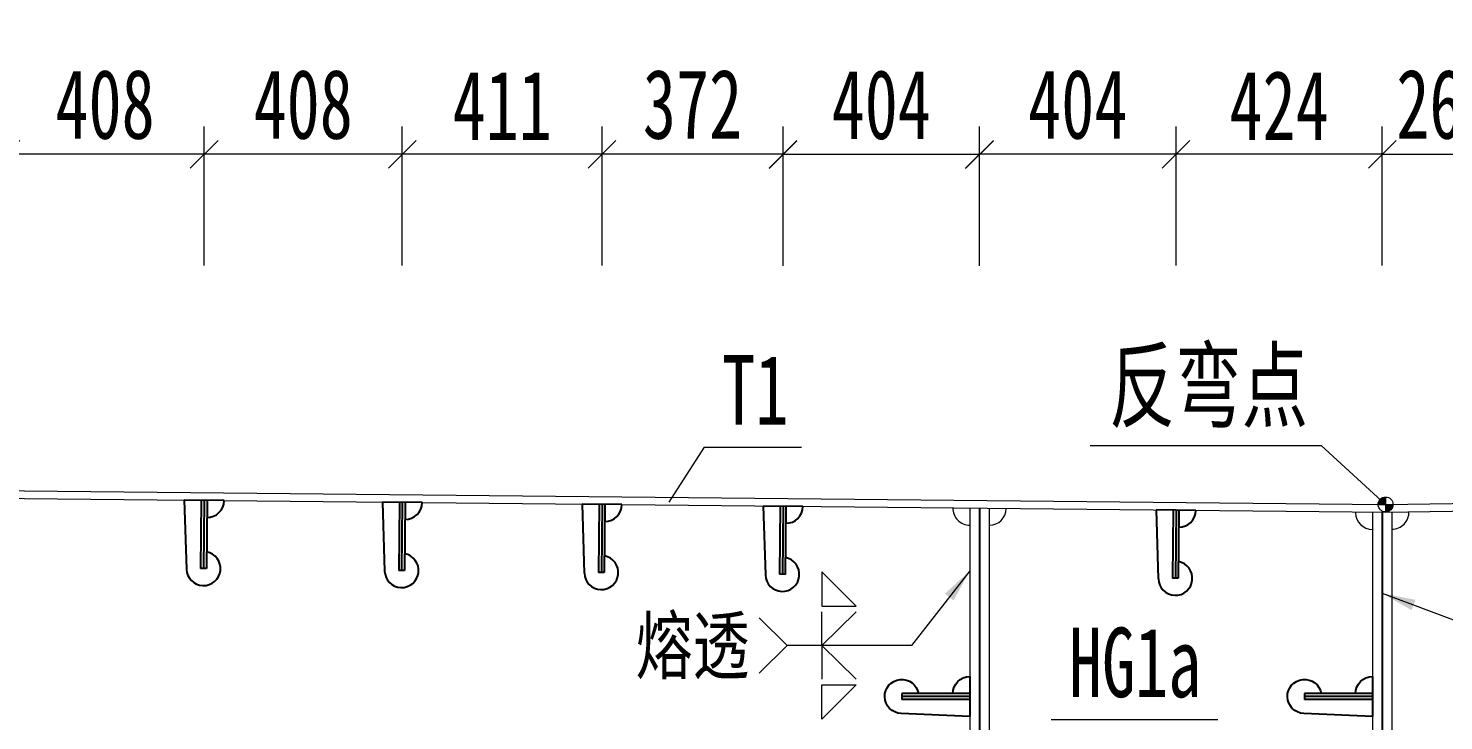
# Model space of a CAD drawing. Header units: millimetres. Extents: x -89049 to 410567, y -307459 to -100425.
# Drawn here: x 133801 to 136712, y -116683 to -115260 of the extents above; entities that cross this region are included whole.
import ezdxf
from ezdxf.enums import TextEntityAlignment as Align

# ---------------------------------------------------------------- set-up
doc = ezdxf.new("R2010")
doc.units = ezdxf.units.MM
doc.layers.get('Defpoints').update_dxf_attribs({"color": 8})
for name, color, linetype, lineweight in [('Dim', 4, 'Continuous', 15), ('文字', 7, 'Continuous', 15), ('细实线', 4, 'Continuous', 15), ('钢板粗线', 1, 'Continuous', 25), ('钢板细线', 6, 'Continuous', 15)]:
    doc.layers.add(name, color=color, linetype=linetype, lineweight=lineweight)
doc.layers.add('Text', color=4, linetype='Continuous')
doc.styles.add('111', font='', dxfattribs={"width": 0.7})
doc.styles.add('BM_Dim', font='', dxfattribs={"width": 0.85})
doc.styles.add('SMEDI', font='', dxfattribs={"width": 0.75})
doc.styles.get("Standard").update_dxf_attribs({"font": ''})
doc.styles.get('111').set_extended_font_data('仿宋_GB2312')
doc.styles.get('BM_Dim').set_extended_font_data('仿宋_GB2312')
doc.styles.get('SMEDI').set_extended_font_data('仿宋_GB2312')
doc.styles.get('Standard').set_extended_font_data('仿宋_GB2312')
doc.dimstyles.new('200', dxfattribs={"dimscale": 0, "dimtxt": 2.5, "dimasz": 1, "dimexe": 1, "dimexo": 1, "dimgap": 0.6, "dimtad": 1, "dimdec": 0, "dimdsep": 46, "dimtxsty": '111', "dimblk": 'OBLIQUE', "dimcen": 0, "dimclrd": 4, "dimclre": 4, "dimclrt": 4, "dimadec": 1, "dimazin": 2, "dimtfac": 1, "dimtdec": 0, "dimtix": 1, "dimtmove": 2, "dimatfit": 3, "dimfxl": 4, "dimfxlon": 1, "dimtolj": 1, "dimlwd": -1, "dimlwe": -1, "dimarcsym": 0})
doc.dimstyles.new('MSteel_1.0_1.0', dxfattribs={"dimtxt": 3, "dimasz": 1.2, "dimexe": 1, "dimexo": 1, "dimgap": 1, "dimtad": 3, "dimtoh": 1, "dimdec": 0, "dimzin": 0, "dimdsep": 46, "dimtxsty": 'Standard', "dimblk": 'ARCHTICK', "dimcen": 0.09, "dimclrd": 3, "dimclre": 3, "dimadec": 0, "dimazin": 0, "dimtfac": 1, "dimtdec": 4, "dimtofl": 0, "dimtmove": 0, "dimatfit": 3, "dimfxl": 1, "dimtolj": 1, "dimtzin": 0, "dimarcsym": 0})

# ---------------------------------------------------------------- blocks, each defined once
blk = doc.blocks.new('_Oblique')
at = {"color": 0, "linetype": 'ByBlock', "lineweight": -2}
blk.add_line((-0.5, -0.5), (0.5, 0.5), dxfattribs=at)
blk = doc.blocks.new('*D283')
at = {"layer": 'Defpoints', "color": 0, "transparency": 16777216}
for p in [(140792.6, -115174.7), (131270, -116185.2), (140792.6, -116175.5)]:
    blk.add_point(p, dxfattribs=at)
at = {"layer": '细实线', "color": 4, "transparency": 16777216}
for p, q in [((131270, -115403.3), (131270, -115117.6)), ((140792.6, -115403.3), (140792.6, -115117.6)), ((131270, -115174.7), (140792.6, -115174.7))]:
    blk.add_line(p, q, dxfattribs=at)
at = {"layer": '细实线', "color": 4, "transparency": 16777216, "xscale": 57.14285714285715, "yscale": 57.14285714285715, "zscale": 57.14285714285715, "rotation": 180}
blk.add_blockref('_Oblique', (131270, -115174.7), dxfattribs=at)
at = {"layer": '细实线', "color": 4, "transparency": 16777216, "xscale": 57.14285714285715, "yscale": 57.14285714285715, "zscale": 57.14285714285715}
blk.add_blockref('_Oblique', (140792.6, -115174.7), dxfattribs=at)
at = {"layer": '细实线', "color": 4, "transparency": 16777216, "insert": (136031.3, -115072.5), "char_height": 142.86, "attachment_point": 5, "style": '111'}
blk.add_mtext('\\A1;9523', dxfattribs=at)
blk = doc.blocks.new('*D296')
at = {"layer": 'Defpoints', "color": 0, "transparency": 16777216}
for p in [(134981.2, -115518.8), (134981.2, -116238.3), (135353.5, -116242.1)]:
    blk.add_point(p, dxfattribs=at)
at = {"layer": '细实线', "color": 4, "transparency": 16777216}
for p, q in [((134981.2, -115747.4), (134981.2, -115461.7)), ((135353.5, -115747.4), (135353.5, -115461.7)), ((135353.5, -115518.8), (134981.2, -115518.8))]:
    blk.add_line(p, q, dxfattribs=at)
at = {"layer": '细实线', "color": 4, "transparency": 16777216, "xscale": 57.14285714285715, "yscale": 57.14285714285715, "zscale": 57.14285714285715, "rotation": 180}
blk.add_blockref('_Oblique', (134981.2, -115518.8), dxfattribs=at)
at = {"layer": '细实线', "color": 4, "transparency": 16777216, "xscale": 57.14285714285715, "yscale": 57.14285714285715, "zscale": 57.14285714285715}
blk.add_blockref('_Oblique', (135353.5, -115518.8), dxfattribs=at)
at = {"layer": '细实线', "color": 4, "transparency": 16777216, "insert": (135167.3, -115416.6), "char_height": 142.86, "attachment_point": 5, "style": '111'}
blk.add_mtext('\\A1;372', dxfattribs=at)
blk = doc.blocks.new('*D297')
at = {"layer": 'Defpoints', "color": 0, "transparency": 16777216}
for p in [(134570.4, -115518.8), (134570.4, -116234.2), (134981.2, -116238.3)]:
    blk.add_point(p, dxfattribs=at)
at = {"layer": '细实线', "color": 4, "transparency": 16777216}
for p, q in [((134570.4, -115747.4), (134570.4, -115461.7)), ((134981.2, -115747.4), (134981.2, -115461.7)), ((134981.2, -115518.8), (134570.4, -115518.8))]:
    blk.add_line(p, q, dxfattribs=at)
at = {"layer": '细实线', "color": 4, "transparency": 16777216, "xscale": 57.14285714285715, "yscale": 57.14285714285715, "zscale": 57.14285714285715, "rotation": 180}
blk.add_blockref('_Oblique', (134570.4, -115518.8), dxfattribs=at)
at = {"layer": '细实线', "color": 4, "transparency": 16777216, "xscale": 57.14285714285715, "yscale": 57.14285714285715, "zscale": 57.14285714285715}
blk.add_blockref('_Oblique', (134981.2, -115518.8), dxfattribs=at)
at = {"layer": '细实线', "color": 4, "transparency": 16777216, "insert": (134775.8, -115418.1), "char_height": 142.86, "attachment_point": 5, "style": '111'}
blk.add_mtext('\\A1;411', dxfattribs=at)
blk = doc.blocks.new('*D304')
at = {"layer": 'Defpoints', "color": 0, "transparency": 16777216}
for p in [(133755.3, -115518.8), (133755.3, -116226.1), (134162.9, -116230.2)]:
    blk.add_point(p, dxfattribs=at)
at = {"layer": '细实线', "color": 4, "transparency": 16777216}
for p, q in [((133755.3, -115747.4), (133755.3, -115461.7)), ((134162.9, -115747.4), (134162.9, -115461.7)), ((134162.9, -115518.8), (133755.3, -115518.8))]:
    blk.add_line(p, q, dxfattribs=at)
at = {"layer": '细实线', "color": 4, "transparency": 16777216, "xscale": 57.14285714285715, "yscale": 57.14285714285715, "zscale": 57.14285714285715, "rotation": 180}
blk.add_blockref('_Oblique', (133755.3, -115518.8), dxfattribs=at)
at = {"layer": '细实线', "color": 4, "transparency": 16777216, "xscale": 57.14285714285715, "yscale": 57.14285714285715, "zscale": 57.14285714285715}
blk.add_blockref('_Oblique', (134162.9, -115518.8), dxfattribs=at)
at = {"layer": '细实线', "color": 4, "transparency": 16777216, "insert": (133959.1, -115416.6), "char_height": 142.86, "attachment_point": 5, "style": '111'}
blk.add_mtext('\\A1;408', dxfattribs=at)
blk = doc.blocks.new('...')
at = {"layer": '细实线'}
h = blk.add_hatch(color=256, dxfattribs=at)
h.dxf.hatch_style = 1
h.paths.add_polyline_path([(-15.3, 0, -0.414214), (0, 15.3), (0, 0)])
h.paths.add_polyline_path([(0, -15.3), (0, 0), (15.3, 0, -0.414214)])
for p, q in [((0, 15.3), (0, -15.3)), ((-15.3, 0), (15.3, 0))]:
    blk.add_line(p, q, dxfattribs=at)
blk.add_circle((0, 0), 15.3, dxfattribs=at)
blk = doc.blocks.new('*D4683')
at = {"layer": 'Defpoints', "color": 0, "transparency": 16777216}
for p in [(-4582.9, 542.1), (-4844.9, -197.4), (-4582.9, -189.7)]:
    blk.add_point(p, dxfattribs=at)
at = {"layer": '细实线', "color": 4, "transparency": 16777216}
for p, q in [((-4844.9, 313.5), (-4844.9, 599.3)), ((-4582.9, 313.5), (-4582.9, 599.3)), ((-4844.9, 542.1), (-4582.9, 542.1))]:
    blk.add_line(p, q, dxfattribs=at)
at = {"layer": '细实线', "color": 4, "transparency": 16777216, "xscale": 57.14285714285715, "yscale": 57.14285714285715, "zscale": 57.14285714285715, "rotation": 180}
blk.add_blockref('_Oblique', (-4844.9, 542.1), dxfattribs=at)
at = {"layer": '细实线', "color": 4, "transparency": 16777216, "xscale": 57.14285714285715, "yscale": 57.14285714285715, "zscale": 57.14285714285715}
blk.add_blockref('_Oblique', (-4582.9, 542.1), dxfattribs=at)
at = {"layer": '细实线', "color": 4, "transparency": 16777216, "insert": (-4713.9, 644.4), "char_height": 142.86, "attachment_point": 5, "style": '111'}
blk.add_mtext('\\A1;262', dxfattribs=at)
blk = doc.blocks.new('14-160加劲 有过焊孔')
at = {"layer": 'Defpoints'}
blk.add_line((38609.4, 31489.3), (38609.4, 31629.3), dxfattribs=at)
at = {"layer": '钢板粗线', "color": 7}
for p, q in [((38603.4, 31489.3), (38603.4, 31629.3)), ((38603.4, 31629.3), (38615.4, 31629.3)), ((38615.4, 31489.3), (38615.4, 31629.3)), ((38650.4, 31489.3), (38644.3, 31630.8)), ((38568.4, 31489.3), (38650.4, 31489.3))]:
    blk.add_line(p, q, dxfattribs=at)
for centre, start, end in [((38609.4, 31629.3), 2.441, 260.1291), ((38603.4, 31489.3), 90, 180)]:
    blk.add_arc(centre, 35, start, end, dxfattribs=at)
blk = doc.blocks.new('12-140加劲 有过焊孔')
at = {"layer": 'Defpoints'}
blk.add_line((0, 0), (0, 140), dxfattribs=at)
at = {"layer": '钢板粗线', "color": 7}
for p, q in [((-6, 0), (-6, 140)), ((-6, 140), (6, 140)), ((6, 0), (6, 140)), ((41, 0), (35, 141.5)), ((-41, 0), (41, 0))]:
    blk.add_line(p, q, dxfattribs=at)
for centre, start, end in [((0, 140), 2.441, 260.1291), ((-6, 0), 90, 180)]:
    blk.add_arc(centre, 35, start, end, dxfattribs=at)
blk = doc.blocks.new('*D4690')
at = {"layer": 'Defpoints', "color": 0, "transparency": 16777216}
for p in [(-5269, 542.1), (-5269, -189.3), (-4844.9, -197.4)]:
    blk.add_point(p, dxfattribs=at)
at = {"layer": '细实线', "color": 4, "transparency": 16777216}
for p, q in [((-5269, 313.5), (-5269, 599.3)), ((-4844.9, 313.5), (-4844.9, 599.3)), ((-4844.9, 542.1), (-5269, 542.1))]:
    blk.add_line(p, q, dxfattribs=at)
at = {"layer": '细实线', "color": 4, "transparency": 16777216, "xscale": 57.14285714285715, "yscale": 57.14285714285715, "zscale": 57.14285714285715, "rotation": 180}
blk.add_blockref('_Oblique', (-5269, 542.1), dxfattribs=at)
at = {"layer": '细实线', "color": 4, "transparency": 16777216, "xscale": 57.14285714285715, "yscale": 57.14285714285715, "zscale": 57.14285714285715}
blk.add_blockref('_Oblique', (-4844.9, 542.1), dxfattribs=at)
at = {"layer": '细实线', "color": 4, "transparency": 16777216, "insert": (-5057, 642.8), "char_height": 142.86, "attachment_point": 5, "style": '111'}
blk.add_mtext('\\A1;424', dxfattribs=at)
blk = doc.blocks.new('*D4691')
at = {"layer": 'Defpoints', "color": 0, "transparency": 16777216}
for p in [(-5673.1, 542.1), (-5673.1, -185.2), (-5269, -189.3)]:
    blk.add_point(p, dxfattribs=at)
at = {"layer": '细实线', "color": 4, "transparency": 16777216}
for p, q in [((-5673.1, 313.5), (-5673.1, 599.3)), ((-5269, 313.5), (-5269, 599.3)), ((-5269, 542.1), (-5673.1, 542.1))]:
    blk.add_line(p, q, dxfattribs=at)
at = {"layer": '细实线', "color": 4, "transparency": 16777216, "xscale": 57.14285714285715, "yscale": 57.14285714285715, "zscale": 57.14285714285715, "rotation": 180}
blk.add_blockref('_Oblique', (-5673.1, 542.1), dxfattribs=at)
at = {"layer": '细实线', "color": 4, "transparency": 16777216, "xscale": 57.14285714285715, "yscale": 57.14285714285715, "zscale": 57.14285714285715}
blk.add_blockref('_Oblique', (-5269, 542.1), dxfattribs=at)
at = {"layer": '细实线', "color": 4, "transparency": 16777216, "insert": (-5471.1, 644.4), "char_height": 142.86, "attachment_point": 5, "style": '111'}
blk.add_mtext('\\A1;404', dxfattribs=at)
blk = doc.blocks.new('*D4692')
at = {"layer": 'Defpoints', "color": 0, "transparency": 16777216}
for p in [(-6077.2, 541.5), (-6077.2, -181.2), (-5673.1, -185.2)]:
    blk.add_point(p, dxfattribs=at)
at = {"layer": '细实线', "color": 4, "transparency": 16777216}
for p, q in [((-6077.2, 312.9), (-6077.2, 598.7)), ((-5673.1, 312.9), (-5673.1, 598.7)), ((-5673.1, 541.5), (-6077.2, 541.5))]:
    blk.add_line(p, q, dxfattribs=at)
at = {"layer": '细实线', "color": 4, "transparency": 16777216, "xscale": 57.14285714285715, "yscale": 57.14285714285715, "zscale": 57.14285714285715, "rotation": 180}
blk.add_blockref('_Oblique', (-6077.2, 541.5), dxfattribs=at)
at = {"layer": '细实线', "color": 4, "transparency": 16777216, "xscale": 57.14285714285715, "yscale": 57.14285714285715, "zscale": 57.14285714285715}
blk.add_blockref('_Oblique', (-5673.1, 541.5), dxfattribs=at)
at = {"layer": '细实线', "color": 4, "transparency": 16777216, "insert": (-5875.2, 643.7), "char_height": 142.86, "attachment_point": 5, "style": '111'}
blk.add_mtext('\\A1;404', dxfattribs=at)
blk = doc.blocks.new('_ArchTick')
at = {"color": 0, "linetype": 'ByBlock', "const_width": 0.15}
blk.add_lwpolyline([(-0.5, -0.5), (0.5, 0.5)], dxfattribs=at)
blk = doc.blocks.new('全融透2')
at = {"layer": 'Dim'}
blk.add_line((0, 0), (-4.479, 0), dxfattribs=at)
for points in [[(-3.227, 2.645), (-3.227, 1.414), (-1.995, 1.414)], [(-3.227, -2.645), (-3.227, -1.414), (-1.995, -1.414)]]:
    blk.add_lwpolyline(points, close=True, dxfattribs=at)
for points in [[(-1.995, 1.206), (-3.227, 0), (-3.227, 1.206)], [(-5.479, 1), (-4.479, 0), (-5.479, -1)], [(-1.995, -1.206), (-3.227, 0), (-3.227, -1.206)]]:
    blk.add_lwpolyline(points, dxfattribs=at)
at = {"layer": 'Text', "style": 'SMEDI', "width": 0.75}
blk.add_text('熔透', height=2, dxfattribs=at).set_placement((-9.923, 0), align=Align.MIDDLE_LEFT)
blk = doc.blocks.new('*D303')
at = {"layer": 'Defpoints', "color": 0, "transparency": 16777216}
for p in [(134162.9, -115518.8), (134162.9, -116230.2), (134570.4, -116234.2)]:
    blk.add_point(p, dxfattribs=at)
at = {"layer": '细实线', "color": 4, "transparency": 16777216}
for p, q in [((134162.9, -115747.4), (134162.9, -115461.7)), ((134570.4, -115747.4), (134570.4, -115461.7)), ((134570.4, -115518.8), (134162.9, -115518.8))]:
    blk.add_line(p, q, dxfattribs=at)
at = {"layer": '细实线', "color": 4, "transparency": 16777216, "xscale": 57.14285714285715, "yscale": 57.14285714285715, "zscale": 57.14285714285715, "rotation": 180}
blk.add_blockref('_Oblique', (134162.9, -115518.8), dxfattribs=at)
at = {"layer": '细实线', "color": 4, "transparency": 16777216, "xscale": 57.14285714285715, "yscale": 57.14285714285715, "zscale": 57.14285714285715}
blk.add_blockref('_Oblique', (134570.4, -115518.8), dxfattribs=at)
at = {"layer": '细实线', "color": 4, "transparency": 16777216, "insert": (134366.6, -115416.6), "char_height": 142.86, "attachment_point": 5, "style": '111'}
blk.add_mtext('\\A1;408', dxfattribs=at)
blk = doc.blocks.new('*D559')
at = {"layer": 'Defpoints', "color": 0, "transparency": 16777216}
for p in [(131275.2, -116201.2), (133172.2, -118405.1), (133290.4, -118433), (133330.9, -118433), (140403.8, -118433)]:
    blk.add_point(p, dxfattribs=at)
at = {"layer": '细实线', "color": 4, "transparency": 16777216}
blk.add_line((133233.3, -118433), (133112.6, -118433), dxfattribs=at)
blk.add_arc((133330.9, -118433), 161.2, 132.6489, 180, dxfattribs=at)
at = {"layer": '细实线', "color": 4, "transparency": 16777216, "xscale": 57.14285714285715, "yscale": 57.14285714285715, "zscale": 57.14285714285715}
for p, rotation in [((133221.7, -118314.4), 42.64891912976078), ((133169.7, -118433), 270)]:
    blk.add_blockref('_Oblique', p, dxfattribs=dict(at, rotation=rotation))
at = {"layer": '细实线', "color": 4, "transparency": 16777216, "insert": (133032.2, -118335.1), "char_height": 142.857, "attachment_point": 5, "rotation": 71.8543, "style": '111'}
blk.add_mtext('\\A1;47.4%%d', dxfattribs=at)
blk = doc.blocks.new('fff')
at = {"layer": 'Defpoints', "color": 8}
for p, q in [((-5673.1, -185.2), (-5673.1, -2372.1)), ((-4844.9, -193.6), (-4844.9, -2372.1))]:
    blk.add_line(p, q, dxfattribs=at)
at = {"layer": '细实线'}
for p, q in [((-5445.4, -56.3), (-4970.7, -56.3)), ((-4970.7, -56.3), (-4838.1, -177.6))]:
    blk.add_line(p, q, dxfattribs=at)
at = {"layer": '钢板细线', "color": 3}
for p, q in [((-5693.1, -185), (-5693.1, -2372.1)), ((-5653.1, -185.4), (-5653.1, -2372.1)), ((-4864.9, -193.9), (-4864.9, -2372.1)), ((-4824.9, -193.3), (-4824.9, -2372.1))]:
    blk.add_line(p, q, dxfattribs=at)
at = {"layer": '钢板细线'}
for centre, start, end in [((-5693.1, -185), 179.422, 270), ((-5653.1, -185.4), 270, 359.5082), ((-4864.9, -193.9), 180.8594, 270), ((-4824.9, -193.3), 270, 0.8594)]:
    blk.add_arc(centre, 35, start, end, dxfattribs=at)
at = {"layer": '细实线'}
blk.add_blockref('...', (-4838.1, -177.6), dxfattribs=at)
at = {"layer": '细实线', "rotation": 179.4262908401}
for p in [(-6077.2, -181.2), (-5269, -189.3)]:
    blk.add_blockref('12-140加劲 有过焊孔', p, dxfattribs=at)
at = {"layer": '细实线', "color": 8, "xscale": 57.1428571428572, "yscale": 57.1428571428572, "zscale": 57.1428571428572}
blk.add_blockref('全融透2', (-5813.1, -467.4), dxfattribs=at)
at = {"layer": '钢板细线', "xscale": -1, "rotation": 90.00000000000416}
for p in [(25796.2, 38037.3), (26624.4, 38037.3)]:
    blk.add_blockref('14-160加劲 有过焊孔', p, dxfattribs=at)
at = {"layer": '文字', "style": 'BM_Dim', "width": 0.7}
blk.add_text('反弯点', height=142.86, dxfattribs=at).set_placement((-5202.1, -47.3), align=Align.BOTTOM_CENTER)
at = {"layer": '细实线'}
for base, p1, p2, override, picture, middle in [((-6077.2, 541.5), (-5673.1, -185.2), (-6077.2, -181.2), {"dimscale": 57.142857, "dimblk": 'Oblique'}, '*D4692', (-5875.2, 643.7)), ((-5673.1, 542.1), (-5269, -189.3), (-5673.1, -185.2), {"dimscale": 57.142857, "dimblk": 'Oblique'}, '*D4691', (-5471.1, 644.4)), ((-5269, 542.1), (-4844.9, -197.4), (-5269, -189.3), {"dimscale": 57.142857, "dimblk": 'Oblique'}, '*D4690', (-5057, 642.8)), ((-4582.9, 542.1), (-4844.9, -197.4), (-4582.9, -189.7), {"dimscale": 57.142857, "dimtxsty": '111', "dimblk": 'Oblique'}, '*D4683', (-4713.9, 644.4))]:
    dim = blk.add_linear_dim(base=base, p1=p1, p2=p2, dimstyle='200', override=override, dxfattribs=at)
    dim.commit()
    dim.dimension.update_dxf_attribs({"geometry": picture, "text_midpoint": middle})
at = {"layer": 'Dim', "color": 8}
for points in [[(-5693.1, -313.9), (-5813.1, -467.4)], [(-4844.9, -360.1), (-4596.1, -453.4)]]:
    blk.add_leader(points, dimstyle='MSteel_1.0_1.0', override={"dimscale": 57.142857, "dimclrd": 256}, dxfattribs=at)

msp = doc.modelspace()

# ---------------------------------------------------------------- linework, layer by layer
at = {"layer": '细实线'}
for p, q in [((135191.6, -116120.4), (135118.9, -116233.6)), ((135191.6, -116120.4), (135391.2, -116120.4)), ((135904.6, -116680.2), (136247.4, -116680.2))]:
    msp.add_line(p, q, dxfattribs=at)
at = {"layer": '钢板细线', "elevation": 0}
for points in [[(128467.4, -116157.1), (136592.6, -116238.5), (141430.7, -116165.9)], [(128467.4, -116173.1), (136592.7, -116254.5), (141430.7, -116181.9)]]:
    msp.add_lwpolyline(points, dxfattribs=at)

# ---------------------------------------------------------------- block references
at = {"layer": '细实线'}
msp.add_blockref('fff', (141430.7, -116060.9), dxfattribs=at)
at = {"layer": '细实线', "rotation": 179.4262908401}
for p in [(134162.9, -116230.2), (134570.4, -116234.2), (134981.2, -116238.4)]:
    msp.add_blockref('12-140加劲 有过焊孔', p, dxfattribs=at)

# ---------------------------------------------------------------- texts
at = {"layer": '文字', "style": 'BM_Dim', "width": 0.7}
for s, p in [('T1', (135296.5, -116117.3)), ('HG1a', (136077.6, -116677.2))]:
    msp.add_text(s, height=142.86, dxfattribs=at).set_placement(p, align=Align.BOTTOM_CENTER)

# ---------------------------------------------------------------- dimensions: what is measured, and where the dimension line sits
at = {"layer": '细实线'}
for base, p1, p2, override, picture, middle in [((140792.6, -115174.7), (131270, -116185.2), (140792.6, -116175.5), {"dimscale": 57.142857, "dimtxsty": '111', "dimblk": 'Oblique'}, '*D283', (136031.3, -115072.5)), ((133755.3, -115518.8), (134162.9, -116230.2), (133755.3, -116226.1), {"dimscale": 57.142857, "dimblk": 'Oblique'}, '*D304', (133959.1, -115416.6)), ((134162.8612, -115518.8099), (134570.3991, -116234.2336), (134162.8612, -116230.1527), {"dimscale": 57.142857, "dimblk": 'Oblique'}, '*D303', (134366.6301, -115416.5705)), ((134570.4, -115518.8), (134981.2, -116238.3), (134570.4, -116234.2), {"dimscale": 57.142857, "dimblk": 'Oblique'}, '*D297', (134775.8, -115418.1)), ((134981.2, -115518.8), (135353.5, -116242.1), (134981.2, -116238.3), {"dimscale": 57.142857, "dimblk": 'Oblique'}, '*D296', (135167.3, -115416.6))]:
    dim = msp.add_linear_dim(base=base, p1=p1, p2=p2, dimstyle='200', override=override, dxfattribs=at)
    dim.commit()
    dim.dimension.update_dxf_attribs({"geometry": picture, "text_midpoint": middle})
dim = msp.add_angular_dim_2l(base=(133172.2, -118405.1), line1=((131275.2, -116201.2), (133330.9, -118433)), line2=((140403.8, -118433), (133290.4, -118433)), dimstyle='200', override={"dimscale": 57.142857, "dimblk": 'Oblique'}, dxfattribs=at)
dim.commit()
dim.dimension.update_dxf_attribs({"geometry": '*D559', "text_midpoint": (133032.2, -118335.1), "dimtype": 162})

doc.saveas('drawing.dxf')
